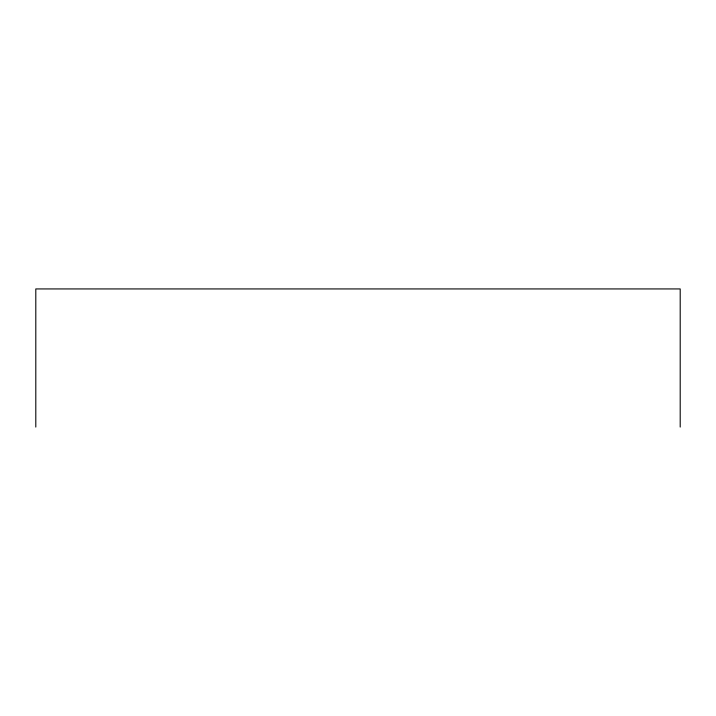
<?xml version="1.0" encoding="UTF-8"?>
<svg xmlns="http://www.w3.org/2000/svg" width="716" height="716" viewBox="0 0 716 716"><rect width="100%" height="100%" fill="white"/><g stroke="black" fill="none" stroke-linecap="round" stroke-linejoin="round"><path stroke-width="1.07" d="M680.2 427.067L680.2 288.933L35.8 288.933L35.8 427.067"/></g></svg>
